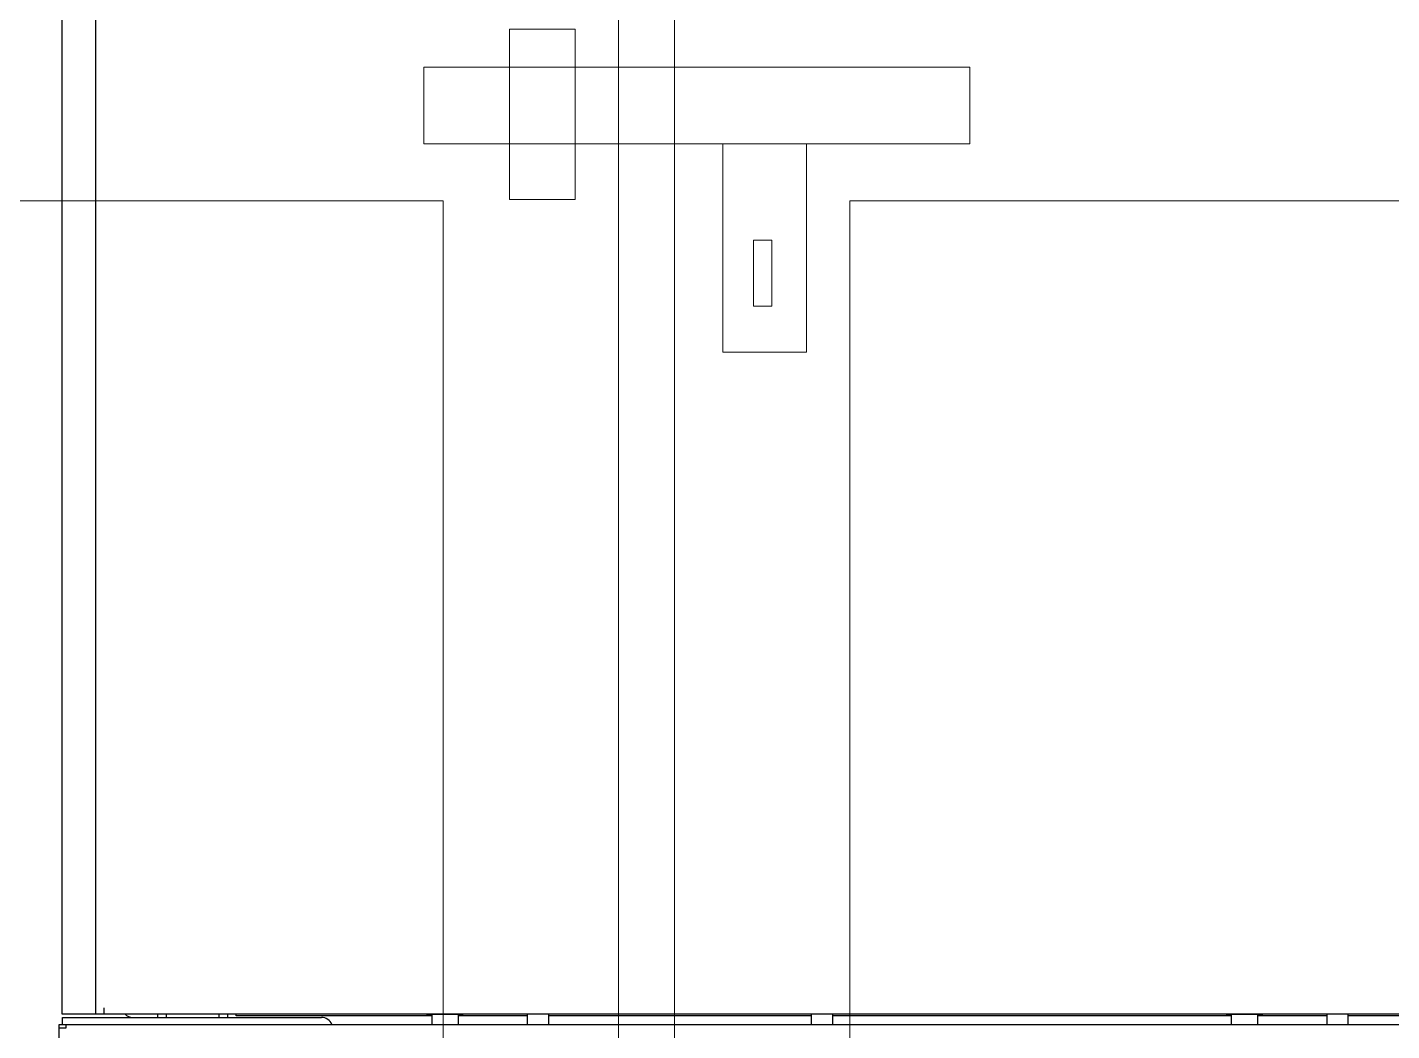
# Model space of a CAD drawing. Header units: millimetres. Extents: x 0 to 87554, y -20854 to 20404.
# Drawn here: x 48959.9 to 49349, y -5362.5 to -5076.2 of the extents above; entities that cross this region are included whole.
import ezdxf

# ---------------------------------------------------------------- set-up
doc = ezdxf.new("R2010")
doc.units = ezdxf.units.MM
doc.layers.get('0').update_dxf_attribs({"lineweight": 15})
for name, color, linetype in [('2403-00165_B-M5-1_0', 7, 'Continuous'), ('4212-L0877_0', 7, 'Continuous'), ('4215-12269_9_0', 7, 'Continuous'), ('4215-12653_3_0', 7, 'Continuous'), ('4215-12657_0', 7, 'Continuous'), ('4215-12661_1_0', 7, 'Continuous'), ('4215-17086_1_0', 7, 'Continuous'), ('CORNER_FITTING-1_041_0', 7, 'Continuous'), ('EM-S-M6-ZC_0', 7, 'Continuous')]:
    doc.layers.add(name, color=color, linetype=linetype)
doc.layers.add('THICK', color=7, linetype='Continuous', lineweight=0)

# ---------------------------------------------------------------- blocks, each defined once
blk = doc.blocks.new('y5i76i7676')
at = {"color": 7, "linetype": 'Continuous'}
for p, q in [((950721.8, -65604.58, 19235.73), (950721.8, -64726.58, 19235.73)), ((950671.8, -65204.58, 19235.73), (949684.8, -65204.58, 19235.73)), ((950671.8, -65604.58, 19235.73), (950671.8, -65204.58, 19235.73))]:
    blk.add_line(p, q, dxfattribs=at)
blk.add_lwpolyline([(951877.81, -64726.58, 0.414214), (951702.81, -64551.58), (950912.81, -64551.58, 0.414214), (950737.81, -64726.58), (950737.81, -65704.58), (951877.81, -65704.58)], format="xyb", close=True)
for points in [[(950690.74, -65155.64), (950709.46, -65155.64), (950709.46, -65204.21), (950690.74, -65204.21)], [(950666.33, -65166.48), (950822.03, -65166.48), (950822.03, -65188.38), (950666.33, -65188.38)], [(950751.58, -65188.38), (950775.38, -65188.38), (950775.38, -65247.74), (950751.58, -65247.74)], [(951282.81, -65654.58), (950787.81, -65654.58), (950787.81, -65204.58), (951282.81, -65204.58)], [(950760.3, -65234.62), (950765.58, -65234.62), (950765.58, -65215.83), (950760.3, -65215.83)]]:
    blk.add_lwpolyline(points, close=True)
blk = doc.blocks.new('e4tggg')
at = {"layer": '2403-00165_B-M5-1_0', "color": 87, "linetype": 'Continuous'}
for p, q in [((-44.7, -1712.2), (-44.7, -1715.2)), ((-38.68, -1712.2), (-38.68, -1715.2)), ((36.3, -1712.2), (36.3, -1715.2)), ((42.32, -1712.2), (42.32, -1715.2)), ((183.3, -1712.2), (183.3, -1715.2)), ((189.32, -1712.2), (189.32, -1715.2))]:
    blk.add_line(p, q, dxfattribs=at)
at = {"layer": '4212-L0877_0', "color": 87, "linetype": 'Continuous'}
blk.add_arc((-157.19, -1710.2), 3, 221.8643, 270, dxfattribs=at)
at = {"layer": '4215-12269_9_0', "color": 87, "linetype": 'Continuous'}
for p, q in [((-127.69, -1712.7), (-127.69, -1712.2)), ((-71.94, -1712.7), (-127.69, -1712.7)), ((-44.7, -1712.7), (-64.44, -1712.7)), ((36.3, -1712.7), (-38.68, -1712.7)), ((156.06, -1712.7), (42.32, -1712.7)), ((183.3, -1712.7), (163.56, -1712.7)), ((264.3, -1712.7), (189.32, -1712.7))]:
    blk.add_line(p, q, dxfattribs=at)
at = {"layer": '4215-12653_3_0', "color": 87, "linetype": 'Continuous'}
for p, q in [((-177.39, -716.7), (-177.39, -1712.2)), ((-177.39, -1712.2), (-167.69, -1712.2))]:
    blk.add_line(p, q, dxfattribs=at)
at = {"layer": '4215-12657_0', "color": 87, "linetype": 'Continuous'}
for p, q in [((-178.19, -1715.2), (557.81, -1715.2)), ((-178.19, -1831.2), (-178.19, -1715.2)), ((-176.19, -1716.2), (-176.19, -1715.2)), ((-178.19, -1716.2), (-176.19, -1716.2))]:
    blk.add_line(p, q, dxfattribs=at)
at = {"layer": '4215-12661_1_0', "color": 87, "linetype": 'Continuous'}
for p, q in [((-167.69, -1712.2), (-167.69, 300.8)), ((-165.49, -1710.5), (-165.49, -1712.2)), ((-167.69, -1712.2), (546.31, -1712.2))]:
    blk.add_line(p, q, dxfattribs=at)
at = {"layer": '4215-17086_1_0', "color": 87, "linetype": 'Continuous'}
for p, q in [((-177.19, -1713.2), (-103.39, -1713.2)), ((-177.19, -1715.2), (-177.19, -1713.2))]:
    blk.add_line(p, q, dxfattribs=at)
blk.add_arc((-103.39, -1716.4), 3.2, 22.142, 90, dxfattribs=at)
at = {"layer": 'CORNER_FITTING-1_041_0', "color": 87, "linetype": 'Continuous'}
for p, q in [((-150.19, -1712.2), (-150.19, -1713.2)), ((-147.69, -1712.2), (-147.69, -1713.2)), ((-132.69, -1712.2), (-132.69, -1713.2)), ((-130.19, -1712.2), (-130.19, -1713.2))]:
    blk.add_line(p, q, dxfattribs=at)
at = {"layer": 'EM-S-M6-ZC_0', "color": 87, "linetype": 'Continuous'}
for p, q in [((-73.51, -1712.2), (-73.41, -1712.3)), ((-73.41, -1712.3), (-62.96, -1712.3)), ((-71.94, -1712.3), (-71.94, -1715.2)), ((-64.44, -1712.3), (-64.44, -1715.2)), ((-62.86, -1712.2), (-62.96, -1712.3)), ((154.49, -1712.2), (154.59, -1712.3)), ((154.59, -1712.3), (165.04, -1712.3)), ((156.06, -1712.3), (156.06, -1715.2)), ((163.56, -1712.3), (163.56, -1715.2)), ((165.14, -1712.2), (165.04, -1712.3))]:
    blk.add_line(p, q, dxfattribs=at)

msp = doc.modelspace()

# ---------------------------------------------------------------- block references
at = {"lineweight": -3}
msp.add_blockref('e4tggg', (49147.147, -3645.479, 19235.731), dxfattribs=at)
at = {"layer": 'THICK', "lineweight": -3}
msp.add_blockref('y5i76i7676', (-901593.344, 60078.863), dxfattribs=at)

doc.saveas('drawing.dxf')
